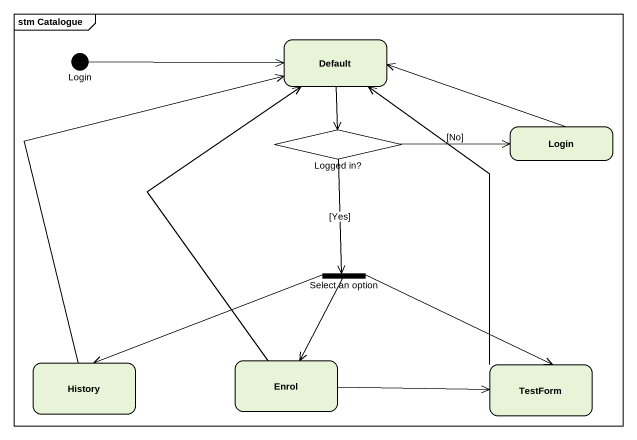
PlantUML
@startuml
mainframe stm Catalogue
hide empty description
state Login <<start>>
state Default
state "Logged in?" as Logged_in <<choice>>
state "Login" as Login_2
state "Select an option" as Select_an_option <<fork>>
state History
state Enrol
state TestForm
Login -right-> Default
Default --> Logged_in
Logged_in -right-> Login_2 : [No]
Logged_in --> Select_an_option : [Yes]
Login_2 -left-> Default
Select_an_option -left-> History
Select_an_option --> Enrol
Select_an_option -right-> TestForm
History -up-> Default
Enrol -up-> Default
Enrol -right-> TestForm
TestForm -up-> Default
@enduml
